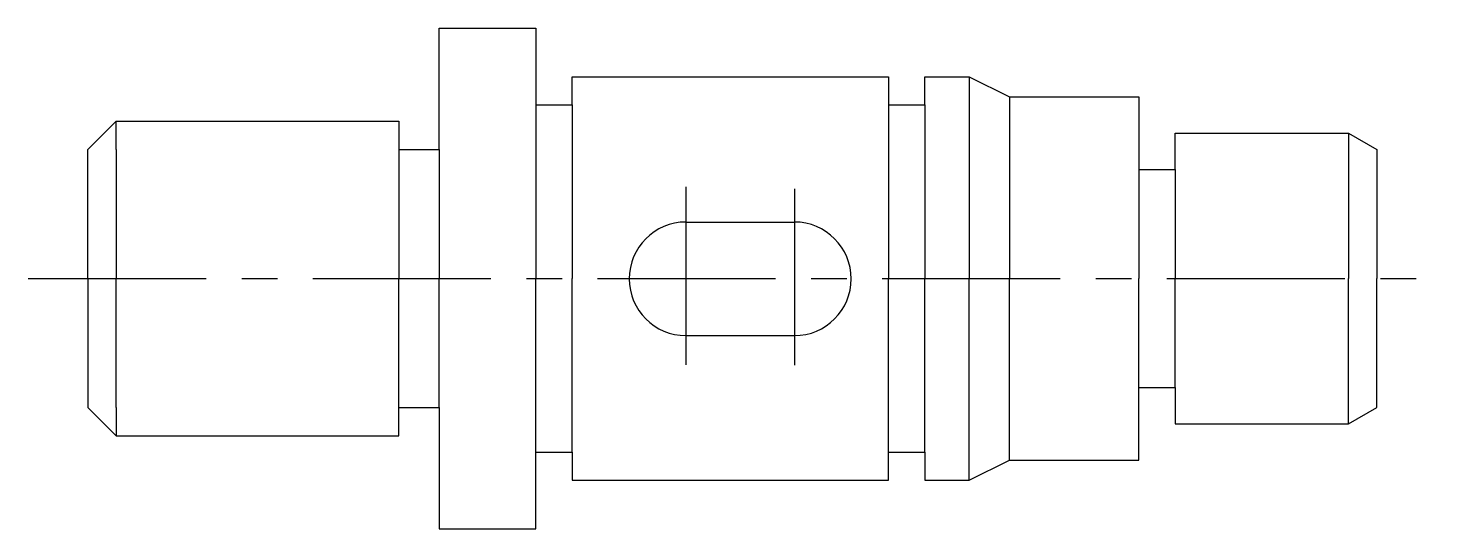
# Model space of a CAD drawing. Header units: millimetres. Extents: x 1477 to 2059, y -623 to -417.
import ezdxf

# ---------------------------------------------------------------- set-up
doc = ezdxf.new("R2010")
doc.units = ezdxf.units.MM
doc.header["$LTSCALE"] = 2.305
doc.linetypes.add('CENTER', pattern=[50.8, 31.75, -6.35, 6.35, -6.35])
doc.layers.add('点画线', color=1, linetype='CENTER')
doc.layers.add('粗实线', color=7, linetype='Continuous')

msp = doc.modelspace()

# ---------------------------------------------------------------- linework, layer by layer
at = {"layer": '点画线'}
for p, q in [((1747.77, -482.59), (1747.77, -560.29)), ((1792.41, -483.48), (1792.41, -555.87)), ((1477.26, -520.29), (2059.45, -520.29))]:
    msp.add_line(p, q, dxfattribs=at)
at = {"layer": '粗实线'}
for p, q in [((1646.24, -467.21), (1646.24, -417.45)), ((1646.24, -417.45), (1686.09, -417.45)), ((1686.09, -417.45), (1686.09, -520.29)), ((1701.03, -448.96), (1701.03, -437.35)), ((1701.03, -437.35), (1831.09, -437.35)), ((1831.09, -437.35), (1831.09, -520.29)), ((1846.03, -448.96), (1846.03, -437.35)), ((1846.03, -437.35), (1864.29, -437.35)), ((1864.29, -437.35), (1864.29, -520.29)), ((1864.29, -437.35), (1880.89, -445.65)), ((1880.89, -445.65), (1880.89, -520.29)), ((1880.89, -445.65), (1934.02, -445.65)), ((1934.02, -445.65), (1934.02, -520.29)), ((1686.09, -448.96), (1701.03, -448.96)), ((1701.03, -448.96), (1701.03, -520.29)), ((1831.09, -448.96), (1846.03, -448.96)), ((1846.03, -448.96), (1846.03, -520.29)), ((1513.43, -455.6), (1501.81, -467.21)), ((1513.43, -467.21), (1513.43, -455.6)), ((1513.43, -455.6), (1629.64, -455.6)), ((1629.64, -455.6), (1629.64, -520.29)), ((1948.96, -475.5), (1948.96, -460.57)), ((1948.96, -460.57), (2020.34, -460.57)), ((2020.34, -460.57), (2020.34, -520.29)), ((2020.34, -460.57), (2031.96, -467.21)), ((1501.81, -520.29), (1501.81, -467.21)), ((1513.43, -467.21), (1513.43, -520.29)), ((1629.64, -467.21), (1646.24, -467.21)), ((1646.24, -467.21), (1646.24, -520.29)), ((2031.96, -467.21), (2031.96, -520.29)), ((1934.02, -475.5), (1948.96, -475.5)), ((1948.96, -475.5), (1948.96, -520.29)), ((1747.77, -497.08), (1792.41, -497.08)), ((1501.81, -520.29), (1501.81, -573.37)), ((1513.43, -573.37), (1513.43, -520.29)), ((1629.64, -584.98), (1629.64, -520.29)), ((1646.24, -573.37), (1646.24, -520.29)), ((1686.09, -623.13), (1686.09, -520.29)), ((1701.03, -591.62), (1701.03, -520.29)), ((1831.09, -603.23), (1831.09, -520.29)), ((1846.03, -591.62), (1846.03, -520.29)), ((1864.29, -603.23), (1864.29, -520.29)), ((1880.89, -594.93), (1880.89, -520.29)), ((1934.02, -594.93), (1934.02, -520.29)), ((1948.96, -565.08), (1948.96, -520.29)), ((2020.34, -580.01), (2020.34, -520.29)), ((2031.96, -573.37), (2031.96, -520.29)), ((1747.77, -543.76), (1792.41, -543.76)), ((1934.02, -565.08), (1948.96, -565.08)), ((1948.96, -565.08), (1948.96, -580.01)), ((1513.43, -584.98), (1501.81, -573.37)), ((1513.43, -573.37), (1513.43, -584.98)), ((1629.64, -573.37), (1646.24, -573.37)), ((1646.24, -573.37), (1646.24, -623.13)), ((2020.34, -580.01), (2031.96, -573.37)), ((1948.96, -580.01), (2020.34, -580.01)), ((1513.43, -584.98), (1629.64, -584.98)), ((1686.09, -591.62), (1701.03, -591.62)), ((1701.03, -591.62), (1701.03, -603.23)), ((1831.09, -591.62), (1846.03, -591.62)), ((1846.03, -591.62), (1846.03, -603.23)), ((1864.29, -603.23), (1880.89, -594.93)), ((1880.89, -594.93), (1934.02, -594.93)), ((1701.03, -603.23), (1831.09, -603.23)), ((1846.03, -603.23), (1864.29, -603.23)), ((1646.24, -623.13), (1686.09, -623.13))]:
    msp.add_line(p, q, dxfattribs=at)
for centre, start, end in [((1747.77, -520.42), 90, 270), ((1792.41, -520.42), 270, 90)]:
    msp.add_arc(centre, 23.34, start, end, dxfattribs=at)

doc.saveas('drawing.dxf')
